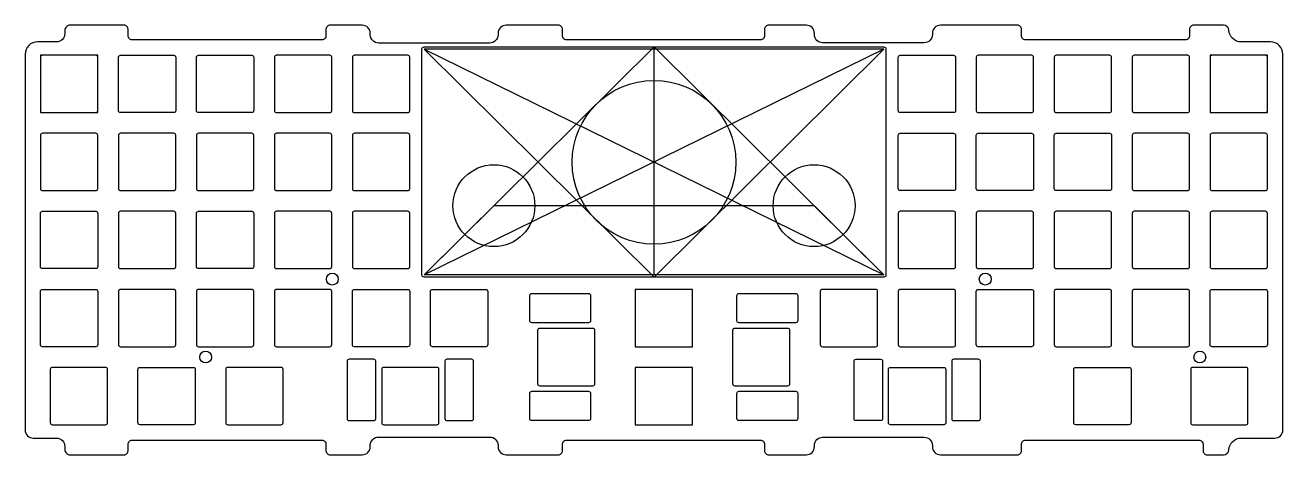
# Model space of a CAD drawing. Header units: millimetres. Extents: x -1 to 306, y -100 to 5.
import ezdxf

# ---------------------------------------------------------------- set-up
doc = ezdxf.new("R2010")
doc.units = ezdxf.units.MM
doc.layers.get('0').update_dxf_attribs({"linetype": 'CONTINUOUS'})

msp = doc.modelspace()

# ---------------------------------------------------------------- linework, layer by layer
for p, q in [((96.25, -1), (208.55, -56.15)), ((208.55, -1), (96.25, -56.15)), ((96.25, -1), (152.4, -56.68)), ((208.55, -1), (96.25, -1)), ((152.4, -55.6), (152.4, -0.48)), ((152.4, -56.68), (208.55, -1)), ((152.4, -56.15), (152.4, -28.65)), ((96.25, -56.15), (113.29, -39.25)), ((191.51, -39.25), (113.29, -39.25)), ((208.55, -56.15), (191.51, -39.25))]:
    msp.add_line(p, q)
for points in [[(114.3, 2.47, -0.414214), (112.3, 0.47), (85.1, 0.47, -0.414214), (83.1, 2.47), (83.1, 2.82, 0.414214), (81.1, 4.82), (73.27, 4.82, 0.414214), (72.27, 3.82), (72.27, 2.24, -0.414214), (71.27, 1.24), (24.91, 1.24, -0.414214), (23.91, 2.24), (23.91, 3.82, 0.414214), (22.91, 4.82), (9.81, 4.82, 0.414214), (8.46, 3.47), (8.46, 2.74, -0.414214), (6.46, 0.74), (1.77, 0.74, 0.414214), (-1.23, -2.26), (-1.23, -93.99, 0.414214), (0.77, -95.99), (6.46, -95.99, -0.414214), (8.46, -97.99), (8.46, -98.72, 0.414214), (9.81, -100.07), (22.91, -100.07, 0.414214), (23.91, -99.07), (23.91, -97.49, -0.414214), (24.91, -96.49), (71.27, -96.49, -0.414214), (72.27, -97.49), (72.27, -99.07, 0.414214), (73.27, -100.07), (81.1, -100.07, 0.414214), (83.1, -98.07), (83.1, -97.73, -0.414214), (85.1, -95.73), (112.3, -95.73, -0.414214), (114.3, -97.73), (114.3, -98.07, 0.414214), (116.3, -100.07), (129.04, -100.07, 0.414214), (130.04, -99.07), (130.04, -97.49, -0.414214), (131.04, -96.49), (178.4, -96.49, -0.414214), (179.4, -97.49), (179.4, -99.07, 0.414214), (180.4, -100.07), (189.6, -100.07, 0.414214), (191.6, -98.07), (191.6, -97.78, -0.414214), (193.6, -95.78), (218.4, -95.78, -0.414214), (220.4, -97.78), (220.4, -98.07, 0.414214), (222.4, -100.07), (241.16, -100.07, 0.414214), (242.16, -99.07), (242.16, -97.49, -0.414214), (243.16, -96.49), (285.52, -96.49, -0.414214), (286.52, -97.49), (286.52, -99.07, 0.414214), (287.52, -100.07), (291.5, -100.07, 0.396255), (292.84, -98.81, -0.396255), (295.84, -95.99), (304.02, -95.99, 0.414214), (306.02, -93.99), (306.02, -2.26, 0.414214), (303.02, 0.74), (295.84, 0.74, -0.396255), (292.84, 3.56, 0.396255), (291.5, 4.82), (284.23, 4.82, 0.414214), (283.22, 3.82), (283.22, 2.24, -0.414214), (282.23, 1.24), (243.16, 1.24, -0.414214), (242.16, 2.24), (242.16, 3.82, 0.414214), (241.16, 4.82), (222.4, 4.82, 0.414214), (220.4, 2.82), (220.4, 2.53, -0.414214), (218.4, 0.53), (193.6, 0.53, -0.414214), (191.6, 2.53), (191.6, 2.82, 0.414214), (189.6, 4.82), (180.4, 4.82, 0.414214), (179.4, 3.82), (179.4, 2.24, -0.414214), (178.4, 1.24), (131.04, 1.24, -0.414214), (130.04, 2.24), (130.04, 3.82, 0.414214), (129.04, 4.82), (116.3, 4.82, 0.414214), (114.3, 2.82)], [(3.02, -16.53), (16.02, -16.53, 0.414214), (16.52, -16.02), (16.52, -3.02, 0.414214), (16.02, -2.53), (3.02, -2.53, 0.414214), (2.52, -3.02), (2.52, -16.02, 0.414214)], [(22.07, -2.53), (35.08, -2.53, -0.414214), (35.58, -3.02), (35.58, -16.02, -0.414214), (35.08, -16.53), (22.07, -16.53, -0.414214), (21.58, -16.02), (21.58, -3.02, -0.414214)], [(41.12, -2.53), (54.13, -2.53, -0.414214), (54.62, -3.02), (54.62, -16.02, -0.414214), (54.13, -16.53), (41.12, -16.53, -0.414214), (40.62, -16.02), (40.62, -3.02, -0.414214)], [(59.68, -16.02, 0.414214), (60.17, -16.53), (73.17, -16.53, 0.414214), (73.67, -16.02), (73.67, -3.02, 0.414214), (73.17, -2.53), (60.17, -2.53, 0.414214), (59.68, -3.02)], [(92.22, -16.53, 0.414214), (92.73, -16.02), (92.73, -3.02, 0.414214), (92.22, -2.53), (79.22, -2.53, 0.414214), (78.72, -3.02), (78.72, -16.02, 0.414214), (79.22, -16.53)], [(96.25, -0.48), (208.55, -0.48, -0.414214), (209.07, -1), (209.07, -56.15, -0.414214), (208.55, -56.68), (167.69, -56.68), (141.87, -56.68), (114.3, -56.68), (96.25, -56.68, -0.414214), (95.72, -56.15), (95.72, -1, -0.414214)], [(212.57, -2.53), (225.58, -2.53, -0.414214), (226.08, -3.02), (226.08, -16.02, -0.414214), (225.58, -16.53), (212.57, -16.53, -0.414214), (212.07, -16.02), (212.07, -3.02, -0.414214)], [(245.13, -3.02, 0.414214), (244.63, -2.53), (231.62, -2.53, 0.414214), (231.12, -3.02), (231.12, -16.02, 0.414214), (231.62, -16.53), (244.63, -16.53, 0.414214), (245.13, -16.02)], [(250.68, -16.53), (263.68, -16.53, 0.414214), (264.18, -16.02), (264.18, -3.02, 0.414214), (263.68, -2.53), (250.68, -2.53, 0.414214), (250.18, -3.02), (250.18, -16.02, 0.414214)], [(269.23, -3.02), (269.23, -16.02, 0.414214), (269.73, -16.53), (282.73, -16.53, 0.414214), (283.22, -16.02), (283.22, -3.02, 0.414214), (282.73, -2.53), (269.73, -2.53, 0.414214)], [(288.77, -2.53, 0.414214), (288.27, -3.02), (288.27, -16.02, 0.414214), (288.77, -16.53), (301.77, -16.53, 0.414214), (302.27, -16.02), (302.27, -3.02, 0.414214), (301.77, -2.53)], [(3.02, -21.58, 0.414214), (2.52, -22.07), (2.52, -35.08, 0.414214), (3.02, -35.58), (16.02, -35.58, 0.414214), (16.52, -35.08), (16.52, -22.07, 0.414214), (16.02, -21.58)], [(22.07, -21.58, 0.414214), (21.58, -22.07), (21.58, -35.08, 0.414214), (22.07, -35.58), (35.08, -35.58, 0.414214), (35.58, -35.08), (35.58, -22.07, 0.414214), (35.08, -21.58)], [(40.62, -35.08, 0.414214), (41.12, -35.58), (54.13, -35.58, 0.414214), (54.62, -35.08), (54.62, -22.07, 0.414214), (54.13, -21.58), (41.12, -21.58, 0.414214), (40.62, -22.07)], [(59.68, -35.08, 0.414214), (60.17, -35.58), (73.17, -35.58, 0.414214), (73.67, -35.08), (73.67, -22.07, 0.414214), (73.17, -21.58), (60.17, -21.58, 0.414214), (59.68, -22.07)], [(78.72, -35.08, 0.414214), (79.22, -35.58), (92.22, -35.58, 0.414214), (92.73, -35.08), (92.73, -22.07, 0.414214), (92.22, -21.58), (79.22, -21.58, 0.414214), (78.72, -22.07)], [(226.08, -22.07), (226.08, -35.08, -0.414214), (225.58, -35.58), (212.57, -35.58, -0.414214), (212.07, -35.08), (212.07, -22.07, -0.414214), (212.57, -21.58), (225.58, -21.58, -0.414214)], [(231.62, -21.58), (244.63, -21.58, -0.414214), (245.13, -22.07), (245.13, -35.08, -0.414214), (244.63, -35.58), (231.62, -35.58, -0.414214), (231.12, -35.08), (231.12, -22.07, -0.414214)], [(250.68, -21.58), (263.68, -21.58, -0.414214), (264.18, -22.07), (264.18, -35.08, -0.414214), (263.68, -35.58), (250.68, -35.58, -0.414214), (250.18, -35.08), (250.18, -22.07, -0.414214)], [(269.73, -35.58), (282.73, -35.58, 0.414214), (283.22, -35.08), (283.22, -22.07, 0.414214), (282.73, -21.58), (269.73, -21.58, 0.414214), (269.23, -22.07), (269.23, -35.08, 0.414214)], [(288.27, -22.07), (288.27, -35.08, 0.414214), (288.77, -35.58), (301.77, -35.58, 0.414214), (302.27, -35.08), (302.27, -22.07, 0.414214), (301.77, -21.58), (288.77, -21.58, 0.414214)], [(16.52, -41.12), (16.52, -54.13, -0.414214), (16.02, -54.62), (3.02, -54.62, -0.414214), (2.52, -54.13), (2.52, -41.12, -0.414214), (3.02, -40.62), (16.02, -40.62, -0.414214)], [(21.58, -54.13, 0.414214), (22.07, -54.62), (35.08, -54.62, 0.414214), (35.58, -54.13), (35.58, -41.12, 0.414214), (35.08, -40.62), (22.07, -40.62, 0.414214), (21.58, -41.12)], [(41.12, -40.62), (54.13, -40.62, -0.414214), (54.62, -41.12), (54.62, -54.13, -0.414214), (54.13, -54.62), (41.12, -54.62, -0.414214), (40.62, -54.13), (40.62, -41.12, -0.414214)], [(60.17, -54.62), (73.17, -54.62, 0.414214), (73.67, -54.13), (73.67, -41.12, 0.414214), (73.17, -40.62), (60.17, -40.62, 0.414214), (59.68, -41.12), (59.68, -54.13, 0.414214)], [(79.22, -54.62), (92.22, -54.62, 0.414214), (92.73, -54.13), (92.73, -41.12, 0.414214), (92.22, -40.62), (79.22, -40.62, 0.414214), (78.72, -41.12), (78.72, -54.13, 0.414214)], [(212.57, -54.62), (225.58, -54.62, 0.414214), (226.08, -54.13), (226.08, -41.12, 0.414214), (225.58, -40.62), (212.57, -40.62, 0.414214), (212.07, -41.12), (212.07, -54.13, 0.414214)], [(231.12, -41.12), (231.12, -54.13, 0.414214), (231.62, -54.62), (244.63, -54.62, 0.414214), (245.13, -54.13), (245.13, -41.12, 0.414214), (244.63, -40.62), (231.62, -40.62, 0.414214)], [(264.18, -41.12, 0.414214), (263.68, -40.62), (250.68, -40.62, 0.414214), (250.18, -41.12), (250.18, -54.13, 0.414214), (250.68, -54.62), (263.68, -54.62, 0.414214), (264.18, -54.13)], [(269.23, -41.12), (269.23, -54.13, 0.414214), (269.73, -54.62), (282.73, -54.62, 0.414214), (283.22, -54.13), (283.22, -41.12, 0.414214), (282.73, -40.62), (269.73, -40.62, 0.414214)], [(288.77, -54.62), (301.77, -54.62, 0.414214), (302.27, -54.13), (302.27, -41.12, 0.414214), (301.77, -40.62), (288.77, -40.62, 0.414214), (288.27, -41.12), (288.27, -54.13, 0.414214)], [(3.02, -59.68), (16.02, -59.68, -0.414214), (16.52, -60.17), (16.52, -73.17, -0.414214), (16.02, -73.68), (3.02, -73.68, -0.414214), (2.52, -73.17), (2.52, -60.17, -0.414214)], [(22.07, -73.68), (35.08, -73.68, 0.414214), (35.58, -73.17), (35.58, -60.17, 0.414214), (35.08, -59.68), (22.07, -59.68, 0.414214), (21.58, -60.17), (21.58, -73.17, 0.414214)], [(54.62, -60.17, 0.414214), (54.13, -59.68), (41.12, -59.68, 0.414214), (40.62, -60.17), (40.62, -73.17, 0.414214), (41.12, -73.68), (54.13, -73.68, 0.414214), (54.62, -73.17)], [(73.17, -73.68, 0.414214), (73.67, -73.17), (73.67, -60.17, 0.414214), (73.17, -59.68), (60.17, -59.68, 0.414214), (59.68, -60.17), (59.68, -73.17, 0.414214), (60.17, -73.68)], [(79.22, -59.68), (92.22, -59.68, -0.414214), (92.73, -60.17), (92.73, -73.17, -0.414214), (92.22, -73.68), (79.22, -73.68, -0.414214), (78.72, -73.17), (78.72, -60.17, -0.414214)], [(111.78, -60.17), (111.78, -73.17, -0.414214), (111.28, -73.68), (98.28, -73.68, -0.414214), (97.78, -73.17), (97.78, -60.17, -0.414214), (98.28, -59.68), (111.28, -59.68, -0.414214)], [(136.47, -60.76), (122.47, -60.76, 0.414214), (121.97, -61.26), (121.97, -67.26, 0.414214), (122.47, -67.76), (136.47, -67.76, 0.414214), (136.97, -67.26), (136.97, -61.26, 0.414214)], [(187.59, -61.26, 0.414214), (187.09, -60.76), (173.09, -60.76, 0.414214), (172.59, -61.26), (172.59, -67.26, 0.414214), (173.09, -67.76), (187.09, -67.76, 0.414214), (187.59, -67.26)], [(206.53, -73.68, 0.414214), (207.03, -73.17), (207.03, -60.17, 0.414214), (206.53, -59.68), (193.53, -59.68, 0.414214), (193.03, -60.17), (193.03, -73.17, 0.414214), (193.53, -73.68)], [(226.08, -60.17, 0.414214), (225.58, -59.68), (212.57, -59.68, 0.414214), (212.07, -60.17), (212.07, -73.17, 0.414214), (212.57, -73.68), (225.58, -73.68, 0.414214), (226.08, -73.17)], [(231.62, -59.68), (244.63, -59.68, -0.414214), (245.13, -60.17), (245.13, -73.17, -0.414214), (244.63, -73.68), (231.62, -73.68, -0.414214), (231.12, -73.17), (231.12, -60.17, -0.414214)], [(250.18, -60.17), (250.18, -73.17, 0.414214), (250.68, -73.68), (263.68, -73.68, 0.414214), (264.18, -73.17), (264.18, -60.17, 0.414214), (263.68, -59.68), (250.68, -59.68, 0.414214)], [(269.23, -73.17, 0.414214), (269.73, -73.68), (282.73, -73.68, 0.414214), (283.22, -73.17), (283.22, -60.17, 0.414214), (282.73, -59.68), (269.73, -59.68, 0.414214), (269.23, -60.17)], [(288.77, -59.68), (301.77, -59.68, -0.414214), (302.27, -60.17), (302.27, -73.17, -0.414214), (301.77, -73.68), (288.77, -73.68, -0.414214), (288.27, -73.17), (288.27, -60.17, -0.414214)], [(137.47, -69.2), (124.47, -69.2, 0.414214), (123.97, -69.7), (123.97, -82.7, 0.414214), (124.47, -83.2), (137.47, -83.2, 0.414214), (137.97, -82.7), (137.97, -69.7, 0.414214)], [(172.09, -83.2), (185.09, -83.2, 0.414214), (185.59, -82.7), (185.59, -69.7, 0.414214), (185.09, -69.2), (172.09, -69.2, 0.414214), (171.59, -69.7), (171.59, -82.7, 0.414214)], [(83.93, -91.73, 0.414214), (84.43, -91.23), (84.43, -77.22, 0.414214), (83.93, -76.73), (77.93, -76.73, 0.414214), (77.43, -77.22), (77.43, -91.23, 0.414214), (77.93, -91.73)], [(101.81, -76.73, 0.414214), (101.31, -77.22), (101.31, -91.23, 0.414214), (101.81, -91.73), (107.81, -91.73, 0.414214), (108.31, -91.23), (108.31, -77.22, 0.414214), (107.81, -76.73)], [(201.76, -76.73), (207.76, -76.73, -0.414214), (208.26, -77.22), (208.26, -91.23, -0.414214), (207.76, -91.73), (201.76, -91.73, -0.414214), (201.26, -91.23), (201.26, -77.22, -0.414214)], [(225.13, -91.23, 0.414214), (225.63, -91.73), (231.63, -91.73, 0.414214), (232.13, -91.23), (232.13, -77.22, 0.414214), (231.63, -76.73), (225.63, -76.73, 0.414214), (225.13, -77.22)], [(5.41, -92.73), (18.41, -92.73, 0.414214), (18.91, -92.22), (18.91, -79.22, 0.414214), (18.41, -78.72), (5.41, -78.72, 0.414214), (4.91, -79.22), (4.91, -92.22, 0.414214)], [(40.34, -79.22), (40.34, -92.22, -0.414214), (39.84, -92.73), (26.84, -92.73, -0.414214), (26.34, -92.22), (26.34, -79.22, -0.414214), (26.84, -78.72), (39.84, -78.72, -0.414214)], [(48.27, -92.73), (61.27, -92.73, 0.414214), (61.77, -92.22), (61.77, -79.22, 0.414214), (61.27, -78.72), (48.27, -78.72, 0.414214), (47.77, -79.22), (47.77, -92.22, 0.414214)], [(85.87, -92.22, 0.414214), (86.37, -92.73), (99.37, -92.73, 0.414214), (99.87, -92.22), (99.87, -79.22, 0.414214), (99.37, -78.72), (86.37, -78.72, 0.414214), (85.87, -79.22)], [(210.19, -78.72), (223.19, -78.72, -0.414214), (223.69, -79.22), (223.69, -92.22, -0.414214), (223.19, -92.73), (210.19, -92.73, -0.414214), (209.69, -92.22), (209.69, -79.22, -0.414214)], [(255.44, -78.72), (268.44, -78.72, -0.414214), (268.94, -79.22), (268.94, -92.22, -0.414214), (268.44, -92.73), (255.44, -92.73, -0.414214), (254.94, -92.22), (254.94, -79.22, -0.414214)], [(283.51, -79.22), (283.51, -92.22, 0.414214), (284.01, -92.73), (297.01, -92.73, 0.414214), (297.51, -92.22), (297.51, -79.22, 0.414214), (297.01, -78.72), (284.01, -78.72, 0.414214)], [(122.47, -84.64, 0.414214), (121.97, -85.14), (121.97, -91.14, 0.414214), (122.47, -91.64), (136.47, -91.64, 0.414214), (136.97, -91.14), (136.97, -85.14, 0.414214), (136.47, -84.64)], [(187.09, -91.64, 0.414214), (187.59, -91.14), (187.59, -85.14, 0.414214), (187.09, -84.64), (173.09, -84.64, 0.414214), (172.59, -85.14), (172.59, -91.14, 0.414214), (173.09, -91.64)]]:
    msp.add_lwpolyline(points, format="xyb", close=True)
for points in [[(2.52, -16.53), (16.52, -16.53), (16.52, -2.53), (2.52, -2.53)], [(96.25, -56.15), (152.4, -0.48), (208.55, -56.15)], [(288.27, -2.53), (288.27, -16.53), (302.27, -16.53), (302.27, -2.53)], [(147.78, -59.68), (147.78, -73.68), (161.78, -73.68), (161.78, -59.68)], [(147.78, -92.73), (161.78, -92.73), (161.78, -78.72), (147.78, -78.72)]]:
    msp.add_lwpolyline(points, close=True)
for centre, radius in [((152.4, -28.65), 20), ((113.29, -39.25), 10), ((191.51, -39.25), 10), ((73.81, -57.18), 1.45), ((233.32, -57.18), 1.45), ((42.86, -76.2), 1.45), ((285.75, -76.2), 1.45)]:
    msp.add_circle(centre, radius)

doc.saveas('drawing.dxf')
